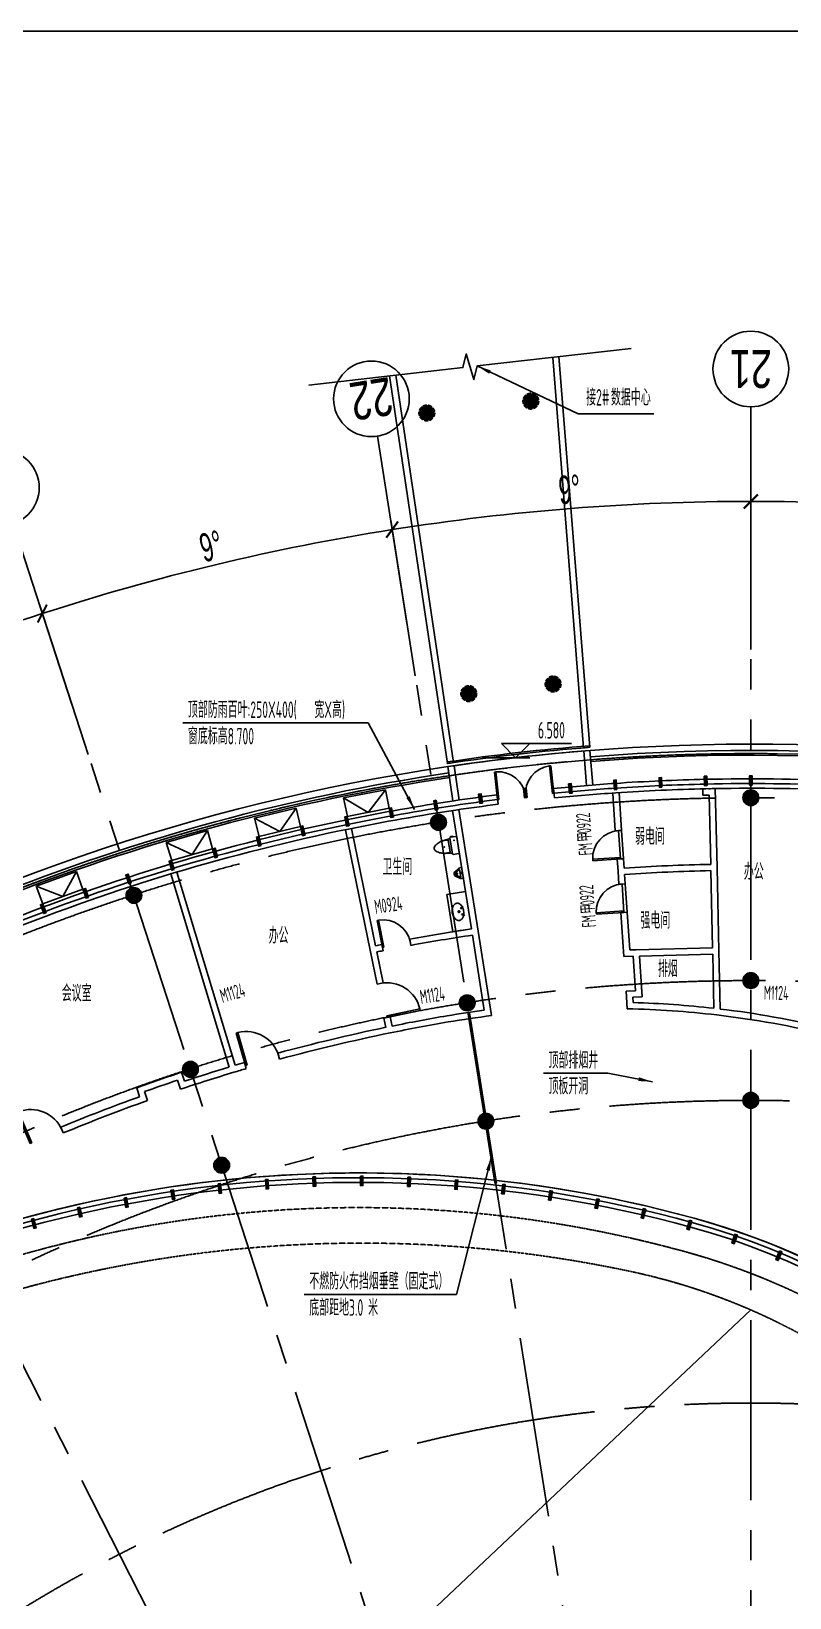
# Model space of a CAD drawing. Extents: x 104132 to 3338343, y -1228862 to 1409848.
# Drawn here: x 448175 to 472219, y 134653 to 184338 of the extents above; entities that cross this region are included whole.
import ezdxf
from ezdxf.enums import TextEntityAlignment as Align

# ---------------------------------------------------------------- set-up
doc = ezdxf.new("R2010")
doc.units = 0
for name, pattern in [('CENTER', [50.8, 31.75, -6.35, 6.35, -6.35]), ('CENTER2', [28.575, 19.05, -3.175, 3.175, -3.175]), ('DASH', [0.35, 0.25, -0.1])]:
    doc.linetypes.add(name, pattern=pattern)
doc.layers.get('0').update_dxf_attribs({"color": 8})
doc.layers.get('Defpoints').update_dxf_attribs({"color": 8})
for name, color, linetype in [('#标注', 8, 'Continuous'), ('#轴线', 8, 'CENTER2'), ('150高门槛', 8, 'Continuous'), ('A-AL', 8, 'Continuous'), ('A-COLS-PLAN-C', 8, 'DASH'), ('A-COLS-PLAN-S', 8, 'Continuous'), ('A-FIXT', 8, 'Continuous'), ('A-FLOR-OVHD', 8, 'DASH'), ('A-FLOR-UNDR', 8, 'Continuous'), ('A-GLAZ', 8, 'Continuous'), ('A-STRS-HRAL', 8, 'Continuous'), ('A-SYMB-VOID', 8, 'Continuous'), ('ACS_挡烟垂壁', 8, 'DASH'), ('C-NAME', 8, 'Continuous'), ('C-SHET-SHBD', 8, 'Continuous'), ('dim', 8, 'Continuous'), ('DIM_ELEV', 8, 'Continuous'), ('DIM_LEAD', 8, 'Continuous'), ('DIM_SYMB', 8, 'Continuous'), ('DOTE', 8, 'CENTER'), ('PUB_HATCH', 8, 'Continuous'), ('WALL', 8, 'Continuous'), ('WINDOW', 8, 'Continuous'), ('WINDOW_TEXT', 8, 'Continuous'), ('建-屋面看线', 8, 'Continuous'), ('建-标字-设备', 8, 'Continuous'), ('建-洁具', 8, 'Continuous')]:
    doc.layers.add(name, color=color, linetype=linetype)
doc.layers.add('开窗', color=8, linetype='Continuous', plot=False)
doc.layers.add('结构板边线', color=8, linetype='Continuous', plot=False)
doc.styles.add('JHZX', font='jrs.shx', dxfattribs={"width": 0.6, "bigfont": 'jhz.shx'})
doc.styles.add('XD2008', font='xd-hzs.shx', dxfattribs={"width": 0.7, "bigfont": 'xd-hztxt.shx'})
doc.dimstyles.new('JZBZ-300', dxfattribs={"dimscale": 300, "dimtxt": 3, "dimasz": 1.5, "dimexe": 1, "dimexo": 1, "dimgap": 0.5, "dimtad": 1, "dimdec": 0, "dimdsep": 46, "dimtxsty": 'JHZX', "dimblk1": 'ARCHTICK', "dimblk2": 'ARCHTICK', "dimsah": 1, "dimcen": 0, "dimclrd": 1, "dimclre": 1, "dimclrt": 2, "dimadec": 3, "dimazin": 2, "dimtfac": 1, "dimtdec": 0, "dimtix": 1, "dimtmove": 0, "dimatfit": 3, "dimfxl": 1, "dimtolj": 1, "dimlwd": -1, "dimlwe": -1, "dimarcsym": 1})

# ---------------------------------------------------------------- blocks, each defined once
blk = doc.blocks.new('_ARCHTICK')
at = {"color": 0, "linetype": 'ByBlock', "const_width": 0.15}
blk.add_lwpolyline([(-0.5, -0.5), (0.5, 0.5)], dxfattribs=at)
blk = doc.blocks.new('*D24')
at = {"layer": '#标注', "color": 1, "ltscale": 300, "transparency": 16777216}
for p, q in [((571468, -79346), (571468, -74346)), ((582105, -80183), (582888, -75245))]:
    blk.add_line(p, q, dxfattribs=at)
blk.add_arc((571468, -147346), 72700, 81, 90, dxfattribs=at)
at = {"layer": 'Defpoints', "color": 0, "ltscale": 300, "transparency": 16777216}
for p in [(579067, -75044), (571468, -79646), (582058, -80479), (571468, -147346)]:
    blk.add_point(p, dxfattribs=at)
at = {"layer": '#标注', "color": 1, "ltscale": 300, "transparency": 16777216, "xscale": 450, "yscale": 450, "zscale": 450}
for p, rotation in [((571468, -74646), 180.0000000000006), ((582841, -75541), 351.0000000000015)]:
    blk.add_blockref('_ARCHTICK', p, dxfattribs=dict(at, rotation=rotation))
at = {"layer": '#标注', "color": 2, "ltscale": 300, "transparency": 16777216, "insert": (577219, -74272), "char_height": 900, "attachment_point": 5, "rotation": 355.5, "style": 'JHZX'}
blk.add_mtext('\\A1;9°', dxfattribs=at)
blk = doc.blocks.new('*D25')
at = {"layer": '#标注', "color": 1, "ltscale": 300, "transparency": 16777216}
for p, q in [((571468, -79346), (571468, -74346)), ((560830, -80183), (560048, -75245))]:
    blk.add_line(p, q, dxfattribs=at)
blk.add_arc((571468, -147346), 72700, 90, 99, dxfattribs=at)
at = {"layer": 'Defpoints', "color": 0, "ltscale": 300, "transparency": 16777216}
for p in [(567663, -74746), (571468, -79646), (560877, -80479), (571468, -147346)]:
    blk.add_point(p, dxfattribs=at)
at = {"layer": '#标注', "color": 1, "ltscale": 300, "transparency": 16777216, "xscale": 450, "yscale": 450, "zscale": 450}
blk.add_blockref('_ARCHTICK', (571468, -74646), dxfattribs=at)
at = {"layer": '#标注', "color": 1, "ltscale": 300, "transparency": 16777216, "xscale": 450, "yscale": 450, "zscale": 450, "rotation": 189}
blk.add_blockref('_ARCHTICK', (560095, -75541), dxfattribs=at)
at = {"layer": '#标注', "color": 2, "ltscale": 300, "transparency": 16777216, "insert": (565717, -74272), "char_height": 900, "attachment_point": 5, "rotation": 4.5, "style": 'JHZX'}
blk.add_mtext('\\A1;9°', dxfattribs=at)
blk = doc.blocks.new('*D26')
at = {"layer": '#标注', "color": 1, "ltscale": 300, "transparency": 16777216}
for p, q in [((560830, -80183), (560048, -75245)), ((550455, -82674), (548910, -77919))]:
    blk.add_line(p, q, dxfattribs=at)
blk.add_arc((571468, -147346), 72700, 99, 108, dxfattribs=at)
at = {"layer": 'Defpoints', "color": 0, "ltscale": 300, "transparency": 16777216}
for p in [(556353, -76235), (560877, -80479), (550547, -82959), (571468, -147346)]:
    blk.add_point(p, dxfattribs=at)
at = {"layer": '#标注', "color": 1, "ltscale": 300, "transparency": 16777216, "xscale": 450, "yscale": 450, "zscale": 450}
for p, rotation in [((560095, -75541), 8.999999999999936), ((549002, -78204), 198.0000000000012)]:
    blk.add_blockref('_ARCHTICK', p, dxfattribs=dict(at, rotation=rotation))
at = {"layer": '#标注', "color": 2, "ltscale": 300, "transparency": 16777216, "insert": (554356, -76071), "char_height": 900, "attachment_point": 5, "rotation": 13.5, "style": 'JHZX'}
blk.add_mtext('\\A1;9°', dxfattribs=at)
blk = doc.blocks.new('*D27')
at = {"layer": '#标注', "color": 1, "ltscale": 300, "transparency": 16777216}
for p, q in [((550455, -82674), (548910, -77919)), ((540597, -86757), (538327, -82302))]:
    blk.add_line(p, q, dxfattribs=at)
blk.add_arc((571468, -147346), 72700, 108, 117, dxfattribs=at)
at = {"layer": 'Defpoints', "color": 0, "ltscale": 300, "transparency": 16777216}
for p in [(545415, -79475), (550547, -82959), (540733, -87025), (571468, -147346)]:
    blk.add_point(p, dxfattribs=at)
at = {"layer": '#标注', "color": 1, "ltscale": 300, "transparency": 16777216, "xscale": 450, "yscale": 450, "zscale": 450}
for p, rotation in [((549002, -78204), 18.0000000000014), ((538463, -82570), 207.0000000000022)]:
    blk.add_blockref('_ARCHTICK', p, dxfattribs=dict(at, rotation=rotation))
at = {"layer": '#标注', "color": 2, "ltscale": 300, "transparency": 16777216, "insert": (543417, -79626), "char_height": 900, "attachment_point": 5, "rotation": 22.5, "style": 'JHZX'}
blk.add_mtext('\\A1;9°', dxfattribs=at)
blk = doc.blocks.new('*U1046')
blk.add_line((0, -20), (0, 0))
blk.add_circle((0, -24), 4)
at = {"style": 'JHZX', "width": 0.75}
blk.add_attdef('AXES', text='', height=4, dxfattribs=at).set_placement((0, -24), align=Align.MIDDLE_CENTER)
blk = doc.blocks.new('A3文本框')
at = {"layer": 'Defpoints', "ltscale": 500}
blk.add_lwpolyline([(10, -10), (-420, -10), (-420, 297), (10, 297)], close=True, dxfattribs=at)
at = {"layer": 'C-SHET-SHBD', "style": 'XD2008', "width": 0.7}
for tag, height, p in [('子项名称', 4.5, (-37.489, 35.412)), ('图名', 4.5, (-37.489, 24.269)), ('比例', 3, (-56.3, 8.255)), ('MQJD-01', 3, (-13.245, 2.272))]:
    blk.add_attdef(tag, text='', height=height, dxfattribs=at).set_placement(p, align=Align.CENTER)
blk = doc.blocks.new('_YZH')
blk.add_circle((0, 0), 0.5)
at = {"layer": 'PUB_HATCH', "const_width": 0.5}
blk.add_lwpolyline([(-0.25, 0, 1), (0.25, 0, 1)], format="xyb", close=True, dxfattribs=at)
blk = doc.blocks.new('二层柱网0313')
at = {"layer": 'A-COLS-PLAN-S', "xscale": 500, "yscale": 500, "zscale": 500}
for p in [(821468, -284046), (811566, -284825), (801907, -287144), (821468, -289846), (812473, -290554), (803699, -292660), (821468, -293646), (813067, -294307), (804688, -295704)]:
    blk.add_blockref('_YZH', p, dxfattribs=at)
blk = doc.blocks.new('smg')
blk.add_lwpolyline([(-40, 200), (-40, -100), (40, -100), (40, 200)], close=True)
for points in [[(40, 0), (-40, 0)], [(0, -100), (0, 200)]]:
    blk.add_lwpolyline(points)
blk = doc.blocks.new('danyuan1')
at = {"layer": 'A-AL'}
for p, rotation in [((-8275, 2291), 169.7142857143211), ((-6867, 2019), 168.428571428614), ((-5465, 1716), 167.1428571428847), ((-4071, 1381), 165.8571428571781), ((-2685, 1015), 164.5714285714549), ((-1307, 618), 163.2857142857502), ((62, 190), 162.0000000000363)]:
    blk.add_blockref('smg', p, dxfattribs=dict(at, rotation=rotation))
blk = doc.blocks.new('A$C2063e2f8')
at = {"layer": 'A-FLOR-UNDR'}
blk.add_lwpolyline([(8985, 94410), (10822, 82116, -0.017455), (15337, 82630), (14362, 95022)], format="xyb", dxfattribs=at)
at = {"layer": 'A-STRS-HRAL'}
for points in [[(14362, 95022), (15337, 82630, 0.000768), (15138, 82614), (14163, 95000)], [(9184, 94432), (11020, 82145, 0.000768), (10822, 82116), (8985, 94410)]]:
    blk.add_lwpolyline(points, format="xyb", dxfattribs=at)
at = {"layer": 'A-COLS-PLAN-C', "ltscale": 0.3, "xscale": 500, "yscale": 500, "zscale": 500}
for p in [(10172, 93235), (13470, 93611), (11502, 84333), (14176, 84638)]:
    blk.add_blockref('_YZH', p, dxfattribs=at)
blk = doc.blocks.new('shangxuechuang')
at = {"layer": '开窗'}
for points in [[(-254, 543), (974, 1118)], [(-254, 543), (614, 287), (974, 1118)], [(974, 1118), (1222, 572)], [(0, 0), (-254, 543)], [(0, 0), (1228, 575)]]:
    blk.add_lwpolyline(points, dxfattribs=at)
blk = doc.blocks.new('A$C346B0DA7')
for p, q in [((59, 99), (138, 146)), ((59, 99), (71, 79)), ((71, 79), (150, 126)), ((138, 146), (150, 126)), ((59, -99), (71, -79)), ((59, -99), (138, -146)), ((71, -79), (150, -126)), ((150, -126), (138, -146))]:
    blk.add_line(p, q)
for points in [[(124, 138, 0.012883), (119, 150, 0.028735), (103, 183, 0.038584), (81, 215, 0.043635), (58, 239, 0.046948), (30, 260, 0.060002), (3, 271, 0.075785), (-27, 275, 0.060889), (-62, 271, 0.054586), (-94, 259, 0.054379), (-122, 240, 0.038321), (-146, 217, 0.035303), (-168, 189, 0.040035), (-185, 157, 0.032621), (-200, 118, 0.024635), (-211, 77, 0.053768), (-218, -1), (-216, -39), (-211, -76, 1826.718919)], [(124, 138, 0.012883), (119, 150, 0.028735), (103, 183, 0.038584), (81, 215, 0.043635), (58, 239, 0.046948), (30, 260, 0.060002), (3, 271, 0.075785), (-27, 275, 0.060889), (-62, 271, 0.054586), (-94, 259, 0.054379), (-122, 240, 0.038321), (-146, 217, 0.035303), (-168, 189, 0.040035), (-185, 157, 0.032621), (-200, 118, 0.024635), (-211, 77, 0.053768), (-218, -1), (-216, -39), (-211, -76, 1826.718919)], [(124, 138, 0.012883), (119, 150, 0.028735), (103, 183, 0.038584), (81, 215, 0.043635), (58, 239, 0.046948), (30, 260, 0.060002), (3, 271, 0.075785), (-27, 275, 0.060889), (-62, 271, 0.054586), (-94, 259, 0.054379), (-122, 240, 0.038321), (-146, 217, 0.035303), (-168, 189, 0.040035), (-185, 157, 0.032621), (-200, 118, 0.024635), (-211, 77, 0.053768), (-218, -1), (-216, -39), (-211, -76, 1826.718919)], [(124, 138, 0.012883), (119, 150, 0.028735), (103, 183, 0.038584), (81, 215, 0.043635), (58, 239, 0.046948), (30, 260, 0.060002), (3, 271, 0.075785), (-27, 275, 0.060889), (-62, 271, 0.054586), (-94, 259, 0.054379), (-122, 240, 0.038321), (-146, 217, 0.035303), (-168, 189, 0.040035), (-185, 157, 0.032621), (-200, 118, 0.024635), (-211, 77, 0.053768), (-218, -1), (-216, -39), (-211, -76, 1826.718919)], [(132, -115, 0.025128), (138, -85, 0.042673), (146, 0), (144, 42, 0.021447), (138, 85, 0.025126), (132, 115)], [(132, -115, 0.025128), (138, -85, 0.042673), (146, 0), (144, 42, 0.021447), (138, 85, 0.025126), (132, 115)], [(132, -115, 0.025128), (138, -85, 0.042673), (146, 0), (144, 42, 0.021447), (138, 85, 0.025126), (132, 115)], [(132, -115, 0.025128), (138, -85, 0.042673), (146, 0), (144, 42, 0.021447), (138, 85, 0.025126), (132, 115)], [(-211, -76, 0.02503), (-200, -118, 0.032621), (-185, -157, 0.040035), (-168, -189, 0.035303), (-146, -217, 0.038321), (-122, -240, 0.054379), (-94, -259, 0.054586), (-62, -271, 0.060889), (-27, -275, 0.075785), (3, -271, 0.060002), (30, -260, 0.046948), (58, -239, 0.043635), (81, -215, 0.038584), (103, -183, 0.028735), (119, -150, 0.012881), (124, -138)], [(-211, -76, 0.02503), (-200, -118, 0.032621), (-185, -157, 0.040035), (-168, -189, 0.035303), (-146, -217, 0.038321), (-122, -240, 0.054379), (-94, -259, 0.054586), (-62, -271, 0.060889), (-27, -275, 0.075785), (3, -271, 0.060002), (30, -260, 0.046948), (58, -239, 0.043635), (81, -215, 0.038584), (103, -183, 0.028735), (119, -150, 0.012881), (124, -138)], [(-211, -76, 0.02503), (-200, -118, 0.032621), (-185, -157, 0.040035), (-168, -189, 0.035303), (-146, -217, 0.038321), (-122, -240, 0.054379), (-94, -259, 0.054586), (-62, -271, 0.060889), (-27, -275, 0.075785), (3, -271, 0.060002), (30, -260, 0.046948), (58, -239, 0.043635), (81, -215, 0.038584), (103, -183, 0.028735), (119, -150, 0.012881), (124, -138)], [(-211, -76, 0.02503), (-200, -118, 0.032621), (-185, -157, 0.040035), (-168, -189, 0.035303), (-146, -217, 0.038321), (-122, -240, 0.054379), (-94, -259, 0.054586), (-62, -271, 0.060889), (-27, -275, 0.075785), (3, -271, 0.060002), (30, -260, 0.046948), (58, -239, 0.043635), (81, -215, 0.038584), (103, -183, 0.028735), (119, -150, 0.012881), (124, -138)]]:
    blk.add_lwpolyline(points, format="xyb")
blk.add_lwpolyline([(-29, 0, 0.414221), (0, -29, 0.414221), (29, 0, 0.414221), (0, 29, 0.414221)], format="xyb", close=True)
blk.add_lwpolyline([(-29, 0, 0.414221), (0, -29, 0.414221), (29, 0, 0.414221), (0, 29, 0.414221)], format="xyb", close=True)
blk.add_lwpolyline([(-29, 0, 0.414221), (0, -29, 0.414221), (29, 0, 0.414221), (0, 29, 0.414221)], format="xyb", close=True)
blk.add_lwpolyline([(-29, 0, 0.414221), (0, -29, 0.414221), (29, 0, 0.414221), (0, 29, 0.414221)], format="xyb", close=True)
blk = doc.blocks.new('A$C5fd6f5e3')
at = {"layer": '建-洁具'}
blk.add_lwpolyline([(424, 0), (1273, 849), (849, 1273), (0, 424)], close=True, dxfattribs=at)
at = {"layer": '建-洁具', "xscale": -1, "rotation": 314.9996908281326}
blk.add_blockref('A$C346B0DA7', (636, 636), dxfattribs=at)
blk = doc.blocks.new('$lvtry$00000206')
for points in [[(-253, -220, -0.414214), (-275, -198), (-275, -22, -0.414214), (-253, 0), (253, 0, -0.414214), (275, -22), (275, -198, -0.414214), (253, -220)], [(181, -286), (-181, -286, 0.39219), (-201, -305), (-202, -326), (-204, -363), (-205, -398), (-204, -429), (-201, -459), (-197, -488), (-189, -518), (-180, -550), (-168, -584), (-153, -619), (-135, -654), (-114, -687), (-90, -717), (-63, -741), (-33, -760), (-12, -767, 0.15433), (12, -767), (33, -760), (63, -741), (90, -717), (114, -687), (135, -654), (153, -619), (168, -584), (180, -550), (189, -518), (197, -488), (201, -459), (204, -429), (205, -398), (204, -363), (202, -326), (201, -305, 0.39219)]]:
    blk.add_lwpolyline(points, format="xyb", close=True)
blk.add_lwpolyline([(-275, -120), (-297, -120), (-297, -200), (-275, -200)], close=True)
for points in [[(-205, -428), (-235, -220)], [(205, -428), (235, -220)]]:
    blk.add_lwpolyline(points)
for p in [(-166, -109), (1, -443)]:
    blk.add_point(p)
blk = doc.blocks.new('$lvtry$00000221')
for p, q in [((-124, -91), (-43, -216)), ((-116, -76), (116, -76)), ((43, -216), (124, -91))]:
    blk.add_line(p, q)
blk.add_lwpolyline([(69, -231, -0.57735), (-69, -231), (-162, -88, -0.145378), (-170, -61), (-170, 0), (170, 0), (170, -61, -0.145378), (162, -88)], format="xyb", close=True)
for centre, radius in [((0, -177), 20), ((0, -38), 17.7)]:
    blk.add_circle(centre, radius)
for centre, radius, start, end in [((-116, -86), 10, 90, 213.0863), ((0, -191), 50, 210, 330), ((116, -86), 10, 326.9137, 90)]:
    blk.add_arc(centre, radius, start, end)
for p in [(0, -38), (0, -177)]:
    blk.add_point(p)
blk = doc.blocks.new('$DorLib2D$00000002')
for p, q in [((-0.5, 0), (-0.5, 0.4875)), ((-0.475, 0.4875), (-0.5, 0.4875)), ((-0.475, 0), (-0.475, 0.4875)), ((0.475, 0), (0.475, 0.4875)), ((0.475, 0.4875), (0.5, 0.4875)), ((0.5, 0), (0.5, 0.4875)), ((-0.5, 0), (-0.475, 0)), ((0.5, 0), (0.475, 0))]:
    blk.add_line(p, q)
for centre, start, end in [((-0.4875, 0), 0, 88.53072), ((0.4875, 0), 91.46928, 180)]:
    blk.add_arc(centre, 0.4875, start, end)
blk = doc.blocks.new('$DorLib2D$00000001')
for p, q in [((0.45, 0.975), (0.5, 0.975)), ((0.45, 0), (0.45, 0.975)), ((0.5, 0), (0.5, 0.975)), ((0.5, 0), (0.45, 0))]:
    blk.add_line(p, q)
blk.add_arc((0.475, 0), 0.975, 91.4693, 180)
blk = doc.blocks.new('A$C4b9ed297')
at = {"layer": '150高门槛'}
for points in [[(-4098, 62265), (-4037, 61367), (-4137, 61361), (-4198, 62259)], [(-3983, 60569), (-3923, 59671), (-4023, 59664), (-4083, 60562)]]:
    blk.add_lwpolyline(points, close=True, dxfattribs=at)
at = {"layer": 'A-FIXT'}
for radius in [65150, 65000]:
    blk.add_arc((0, 0), radius, 94.5, 98.5, dxfattribs=at)
at = {"layer": 'A-FLOR-OVHD', "ltscale": 5}
blk.add_lwpolyline([(17328, -53041, 0.683049), (19906, -7471, -0.431954), (11500, 17355, 0.480345), (-2084, 48900, 0.282623), (-41296, 37527)], format="xyb", dxfattribs=at)
blk.add_lwpolyline([(17859, -9338, -0.491558), (8685, 17650, 0.529409), (-3822, 48276, 0.308031), (-46526, 30806, 0.003255), (-46923, 30198, 0.451416), (-43732, 18941, -0.504114), (-37341, -14213, 0.431774), (-35254, -43253, 0.257237), (17725, -52910, 0.71729)], format="xyb", close=True, dxfattribs=at)
at = {"layer": 'A-FLOR-UNDR', "ltscale": 5}
for radius, start, end in [(65000, 322.26362, 219.12201), (64800, 52.83684, 94.5), (64800, 98.5, 125.25159)]:
    blk.add_arc((0, 0), radius, start, end, dxfattribs=at)
at = {"layer": 'A-GLAZ'}
for p, q in [((-8015, 63093), (-8048, 63391)), ((-6259, 63593), (-6226, 63295))]:
    blk.add_line(p, q, dxfattribs=at)
for centre, radius, start, end in [((0, 0), 63900, 93.85714, 95.62158), ((0, 0), 63750, 93.85714, 95.61968), ((0, 0), 63900, 91.28571, 93.85714), ((0, 0), 63750, 91.28571, 93.85714), ((0, 0), 63900, 87.42857, 91.28571), ((0, 0), 63750, 87.42857, 91.28571), ((0, 0), 63600, 87.42857, 91.28571), ((0, 0), 63900, 98.46118, 101.57143), ((0, 0), 63900, 97.23559, 98.46118), ((0, 0), 63750, 97.23749, 98.46118), ((0, 0), 63600, 93.85714, 95.61777), ((0, 0), 63600, 91.28571, 93.85714), ((0, 0), 63750, 98.46118, 101.57143), ((0, 0), 63600, 98.46118, 101.57143), ((0, 0), 63600, 97.2394, 98.46118), ((0, 0), 63900, 101.57143, 106.71429), ((0, 0), 63750, 101.57143, 106.71429), ((0, 0), 63600, 101.57143, 106.71429), ((0, 0), 63900, 106.71429, 117), ((0, 0), 63750, 106.71429, 117), ((0, 0), 63600, 106.71429, 117), ((-12433, 11299), 40100, 74.6112, 124.9823), ((-12433, 11299), 39950, 74.6112, 124.9823), ((-12433, 11299), 39800, 74.6112, 124.9823), ((-7922, 27689), 22950, 331.983, 74.6112), ((-7922, 27689), 23100, 331.983, 74.6112), ((-7922, 27689), 22800, 331.983, 74.6112)]:
    blk.add_arc(centre, radius, start, end, dxfattribs=at)
at = {"layer": 'A-STRS-HRAL'}
for points in [[(-5213, 63687), (-5299, 64784)], [(-5014, 63703), (-5100, 64800)], [(-9608, 64286), (-9445, 63198)], [(-9247, 63227), (-9410, 64315)]]:
    blk.add_lwpolyline(points, dxfattribs=at)
blk.add_arc((0, 0), 65000, 94.5, 98.5, dxfattribs=at)
at = {"layer": 'A-SYMB-VOID'}
blk.add_lwpolyline([(0, 47053), (-20279, 27911), (-32798, -45143)], dxfattribs=at)
at = {"layer": 'ACS_挡烟垂壁', "const_width": 100}
blk.add_lwpolyline([(-8948, 56496), (-8087, 51062)], dxfattribs=at)
at = {"layer": 'DIM_ELEV'}
for p, q in [((-7460, 64570), (-7910, 65020)), ((-7910, 65020), (-5687, 65020)), ((-7460, 64570), (-7010, 65020)), ((-8510, 64570), (-7010, 64570))]:
    blk.add_line(p, q, dxfattribs=at)
at = {"layer": 'DIM_LEAD'}
for p, q in [((-8680, 76996), (-5477, 75480)), ((-5477, 75480), (-3077, 75480)), ((-12131, 65674), (-18006, 65674)), ((-10660, 62926), (-12131, 65674)), ((-4533, 54559), (-6572, 54559)), ((-3116, 54289), (-4533, 54559)), ((-8223, 51917), (-9332, 47543)), ((-9332, 47543), (-14158, 47543))]:
    blk.add_line(p, q, dxfattribs=at)
for points in [[(-8680, 76996, 0, 120, 0), (-8273, 76803, 0, 0, 0)], [(-10660, 62926, 0, 120, 0), (-10872, 63323, 0, 0, 0)], [(-3116, 54289, 0, 120, 0), (-3558, 54373, 0, 0, 0)], [(-8223, 51917, 0, 120, 0), (-8333, 51481, 0, 0, 0)]]:
    blk.add_lwpolyline(points, format="xyseb", dxfattribs=at)
at = {"layer": 'DIM_SYMB'}
blk.add_lwpolyline([(-14017, 76388), (-9127, 76945), (-9023, 77379), (-8781, 76562), (-8680, 76996), (-3790, 77553)], dxfattribs=at)
at = {"layer": 'WALL'}
for p, q in [((-4378, 63449), (-4297, 62252)), ((-4098, 62265), (-4179, 63463)), ((-1523, 63382), (-1527, 63582)), ((-1327, 63586), (-1327, 63586)), ((-1273, 61187), (-1323, 63386)), ((-1071, 61091), (-1127, 63590)), ((-8861, 59140), (-9455, 62893)), ((-8647, 59072), (-9257, 62923)), ((-12073, 58467), (-12855, 62287)), ((-11897, 58605), (-12660, 62327)), ((-4297, 62252), (-4098, 62265)), ((-4037, 61367), (-4237, 61354)), ((-4237, 61354), (-4210, 60955)), ((-4017, 61068), (-4037, 61367)), ((-16546, 54755), (-18387, 60884)), ((-16355, 54812), (-18196, 60942)), ((-4210, 60955), (-4183, 60556)), ((-3983, 60569), (-4004, 60868)), ((-1214, 58540), (-1269, 60987)), ((-1012, 58445), (-1071, 61091)), ((-4183, 60556), (-3983, 60569)), ((-3923, 59671), (-4122, 59658)), ((-4122, 59658), (-4029, 58266)), ((-3842, 58471), (-3923, 59671)), ((-11662, 58448), (-11700, 58644)), ((-10816, 58814), (-10778, 58617)), ((-8452, 56561), (-8829, 58942)), ((-8222, 56388), (-8647, 59072)), ((-12073, 58467), (-11852, 57389)), ((-11657, 57429), (-11857, 58409)), ((-4029, 58266), (-3728, 58274)), ((-3842, 58471), (-3638, 58476)), ((-3654, 57175), (-3728, 58274)), ((-3638, 58476), (-1214, 58540)), ((-3528, 58279), (-1209, 58340)), ((-3441, 56981), (-3528, 58279)), ((-1171, 56622), (-1209, 58340)), ((-970, 56598), (-1012, 58445)), ((-11852, 57389), (-11657, 57429)), ((-3955, 57168), (-3654, 57175)), ((-3917, 56606), (-3955, 57168)), ((-3741, 56973), (-3441, 56981)), ((-3729, 56802), (-3741, 56973)), ((-11436, 56351), (-11632, 56311)), ((-11632, 56311), (-11572, 56017)), ((-11376, 56057), (-11436, 56351)), ((-14994, 55200), (-14940, 55007)), ((-15999, 54709), (-16053, 54901)), ((-18089, 54054), (-18182, 54339)), ((-17961, 54307), (-18054, 54592)), ((-19379, 53817), (-19472, 54103)), ((-19129, 53694), (-19221, 53980)), ((-21880, 52850), (-21802, 52666))]:
    blk.add_line(p, q, dxfattribs=at)
for centre, radius, start, end in [((0, 0), 63400, 91.19534, 91.37609), ((0, 0), 63600, 91.01545, 91.19563), ((0, 0), 61200, 91.19209, 93.76352), ((0, 0), 61000, 91.19179, 93.76322), ((0, 0), 59800, 98.52093, 100.42031), ((0, 0), 59800, 101.28263, 101.47562), ((0, 0), 59600, 98.51933, 100.41886), ((0, 0), 59600, 101.28408, 101.47529), ((-4561, 26713), 30100, 83.5326, 88.4166), ((0, 0), 57000, 99.6896, 101.5714), ((0, 0), 57200, 99.6896, 101.4713), ((-4561, 26713), 30100, 97.4272, 99.6896), ((-4561, 26713), 29900, 97.0333, 99.6896), ((-4561, 26713), 29900, 83.3137, 88.7649), ((-4561, 26713), 29900, 76.3686, 83.3137), ((-4561, 26713), 30100, 76.5996, 83.1482), ((0, 0), 57200, 101.6716, 105.1971), ((0, 0), 57000, 101.5714, 105.1952), ((0, 0), 57200, 106.8145, 108.3005), ((0, 0), 57000, 106.3009, 106.7143), ((0, 0), 57200, 106.299, 106.6141), ((0, 0), 57500, 108.29894, 109.7939), ((0, 0), 57300, 108.49997, 109.60009), ((0, 0), 57000, 106.7143, 108.5026), ((0, 0), 57200, 109.8033, 112.4895), ((0, 0), 57000, 109.6085, 112.4875)]:
    blk.add_arc(centre, radius, start, end, dxfattribs=at)
at = {"layer": '结构板边线', "ltscale": 2}
for points in [[(-5100, 64800), (-5072, 64451)], [(-9608, 64286), (-9556, 63940)]]:
    blk.add_lwpolyline(points, dxfattribs=at)
blk.add_lwpolyline([(-33113, 45655, -0.205425), (-1792, 49961, -0.341409), (15176, 27370)], format="xyb", dxfattribs=at)
for radius, start, end in [(65000, 94.5, 98.5), (64650, 52.8353, 94.5), (64650, 98.5, 125.25275)]:
    blk.add_arc((0, 0), radius, start, end, dxfattribs=at)
at = {"layer": 'A-AL'}
for name, p, rotation in [('danyuan1', (0, 63700), 18), ('danyuan1', (-9965, 62916), 27), ('danyuan1', (-19684, 60582), 36), ('smg', (-15337, 50992), 4.184236659358104), ('smg', (-13839, 51074), 2.024847984241911), ('smg', (-12340, 51098), 359.8654593091258), ('smg', (-10840, 51067), 357.7060706340096), ('smg', (-9343, 50978), 355.5466819588934), ('smg', (-18318, 50661), 8.503014009590448), ('smg', (-16831, 50855), 6.343625334474248), ('smg', (-7850, 50834), 353.3872932837772), ('smg', (-6363, 50633), 351.2279046086611), ('smg', (-21266, 50106), 12.82179135982276), ('smg', (-19797, 50411), 10.66240268470656), ('smg', (-4886, 50376), 349.068515933545), ('smg', (-3419, 50064), 346.9091272584288), ('smg', (-22722, 49746), 14.98118003493889), ('smg', (-1964, 49697), 344.7497385833126), ('smg', (-530, 49258), 341.083559433919), ('smg', (872, 48725), 337.3141002554268)]:
    blk.add_blockref(name, p, dxfattribs=dict(at, rotation=rotation))
at = {"layer": 'A-FIXT'}
for name, p, rotation in [('$lvtry$00000206', (-9283, 61806), 279.1136269662871), ('A$C5fd6f5e3', (-9392, 60574), 233.9999999999951)]:
    blk.add_blockref(name, p, dxfattribs=dict(at, rotation=rotation))
at = {"layer": 'A-FIXT', "extrusion": (0, 0, -1), "xscale": -1, "zscale": -1, "rotation": 80.88637303390864}
blk.add_blockref('$lvtry$00000221', (9142, 60917), dxfattribs=at)
at = {"layer": 'WINDOW'}
for name, p, xscale, yscale, zscale, rotation in [('$DorLib2D$00000002', (-7137, 63343), 1800, -1800, 1800, 186.4285849450697), ('$DorLib2D$00000001', (-4167, 61810), -899.9999999999999, 900, -899.9999999999999, 93.85714285223676), ('$DorLib2D$00000001', (-4053, 60113), -900.0000000000002, 900, -900.0000000000002, 93.85714285223709), ('$DorLib2D$00000001', (-11239, 58631), 899.9999999999997, -900, 899.9999999999997, 190.8514712730586), ('$DorLib2D$00000001', (-11644, 56870), -1100, -1100, -1100, 101.5714285714284), ('$DorLib2D$00000001', (-15497, 54954), 1100, -1100, 1100, 195.7480568008514), ('$DorLib2D$00000001', (-22347, 52543), 1100, -1100, 1100, 203.0404091568873)]:
    blk.add_blockref(name, p, dxfattribs=dict(at, xscale=xscale, yscale=yscale, zscale=zscale, rotation=rotation))
at = {"layer": '建-屋面看线'}
blk.add_blockref('二层柱网0313', (-821468, 347346), dxfattribs=at)
at = {"layer": '开窗', "xscale": -1}
for p, rotation in [((-11467, 62964), 35.99999999999972), ((-14280, 62386), 38.57142857141493), ((-17065, 61683), 41.14285714285725)]:
    blk.add_blockref('shangxuechuang', p, dxfattribs=dict(at, rotation=rotation))
at = {"layer": '开窗', "rotation": 354.8571428571424}
blk.add_blockref('shangxuechuang', (-22451, 59933), dxfattribs=at)
at = {"layer": '结构板边线'}
blk.add_blockref('A$C2063e2f8', (-20445, -17731), dxfattribs=at)
at = {"layer": 'C-NAME', "style": 'XD2008', "width": 0.6}
for s, p in [('弱电间', (-3672, 61810)), ('卫生间', (-11681, 60846)), ('办公', (-220, 60695)), ('强电间', (-3502, 59146)), ('办公', (-15289, 58668)), ('会议室', (-21850, 56838))]:
    blk.add_text(s, height=525, dxfattribs=at).set_placement(p)
at = {"layer": 'DIM_ELEV', "style": 'XD2008', "width": 0.6}
blk.add_text('6.580', height=525, dxfattribs=at).set_placement((-6750, 65178))
at = {"layer": 'DIM_LEAD', "style": 'XD2008', "width": 0.6}
for s, p in [('接', (-5222, 75738)), ('2#', (-4907, 75738)), ('数据中心', (-4435, 75738)), ('顶部防雨百叶', (-17848, 65831)), (':250X400(', (-15958, 65831)), ('宽', (-13838, 65831)), ('X', (-13523, 65831)), ('高', (-13281, 65831)), (')', (-12966, 65831)), ('窗底标高', (-17848, 64991)), ('8.700', (-16588, 64991)), ('顶部排烟井', (-6415, 54709)), ('顶板开洞', (-6415, 53889)), ('不燃防火布挡烟垂壁（固定式）', (-14001, 47701)), ('底部距地', (-14001, 46865)), ('3.0', (-12741, 46865)), ('米', (-12135, 46865))]:
    blk.add_text(s, height=525, dxfattribs=at).set_placement(p)
at = {"layer": 'WINDOW_TEXT', "style": 'XD2008', "width": 0.6}
for s, rotation, p in [('0922', 94.3759, (-5053, 62193)), ('甲', 94.3759, (-5032, 61924)), ('FM', 94.3759, (-4999, 61489)), ('M0924', 8.5947, (-11895, 59611)), ('0922', 94.3759, (-4951, 59909)), ('甲', 94.3759, (-4930, 59640)), ('FM', 94.3759, (-4897, 59205)), ('M1124', 16.2528, (-16751, 56785)), ('M1124', 8.5947, (-10453, 56754)), ('M1124', 358.8305, (408, 56893))]:
    blk.add_text(s, height=450, rotation=rotation, dxfattribs=at).set_placement(p)
at = {"layer": '建-标字-设备', "style": 'XD2008', "width": 0.6}
blk.add_text('排烟', height=525, dxfattribs=at).set_placement((-2945, 57612))
blk = doc.blocks.new('轴网20240313')
at = {"layer": '#标注', "ltscale": 300}
blk.add_circle((571467.9, -147345.9), 64700, dxfattribs=at)
at = {"layer": '#轴线', "ltscale": 300}
for p, q in [((571467.9, -132045.9), (571467.9, -79645.9)), ((569074.4, -132234.3), (560877.2, -80479.4)), ((566739.9, -132794.7), (550547.4, -82959.4)), ((564521.8, -133713.5), (540732.7, -87024.7))]:
    blk.add_line(p, q, dxfattribs=at)
for radius in [64700, 63300, 57500, 53700, 44100]:
    blk.add_circle((571467.9, -147345.9), radius, dxfattribs=at)
at = {"layer": '#标注'}
for p, xscale, yscale, zscale, rotation, values in [((571467.9, -77645.9), 300, 300, 300, 179.999999999987, {'AXES': '21'}), ((560564.4, -78504), 300.0000000000004, 300.0000000000004, 300.0000000000004, 188.999999999987, {'AXES': '22'}), ((549929.4, -81057.3), 300, 300, 300, 197.9999999999869, {'AXES': '23'})]:
    blk.add_blockref('*U1046', p, dxfattribs=dict(at, xscale=xscale, yscale=yscale, zscale=zscale, rotation=rotation)).add_auto_attribs(values)
at = {"layer": '#标注', "ltscale": 300}
for base, p1, p2, picture, middle in [((567663, -74745.5), (571467.9, -79645.9), (560877.2, -80479.4), '*D25', (565716.8, -74271.9)), ((579067.1, -75044.1), (582058.5, -80479.4), (571467.9, -79645.9), '*D24', (577218.9, -74271.9)), ((556352.7, -76234.6), (560877.2, -80479.4), (550547.4, -82959.4), '*D26', (554356.3, -76071.2)), ((545414.5, -79474.6), (550547.4, -82959.4), (540732.7, -87024.7), '*D27', (543417.2, -79625.5))]:
    dim = blk.add_angular_dim_3p(base=base, center=(571467.9, -147345.9), p1=p1, p2=p2, dimstyle='JZBZ-300', dxfattribs=at)
    dim.commit()
    dim.dimension.update_dxf_attribs({"geometry": picture, "text_midpoint": middle})

msp = doc.modelspace()

# ---------------------------------------------------------------- block references
at = {"layer": 'dim', "xscale": 600, "yscale": 600, "zscale": 600}
msp.add_blockref('A3文本框', (614132, 6138), dxfattribs=at)
at = {"layer": 'dim', "ltscale": 300}
msp.add_blockref('A$C4b9ed297', (470988, 96727), dxfattribs=at)
at = {"layer": 'DOTE'}
msp.add_blockref('轴网20240313', (-100480, 244073), dxfattribs=at)

doc.saveas('drawing.dxf')
